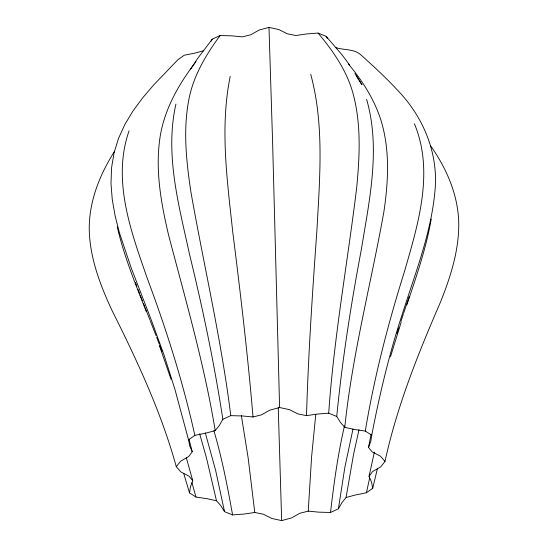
<?xml version="1.0" encoding="UTF-8"?>
<svg xmlns="http://www.w3.org/2000/svg" width="548" height="548" viewBox="0 0 548 548"><rect width="100%" height="100%" fill="white"/><g stroke="black" fill="none" stroke-linecap="round" stroke-linejoin="round"><path stroke-width="0.82" d="M358.981 429.762L353.529 454.518L346.062 497.536L341.979 502.557L338.417 508.804L330.506 512.462L319.032 512.168L308.243 511.14L299.783 513.277L291.468 517.963L281.665 520.6L271.781 518.456L263.307 514.195L254.772 512.483L244.031 514.051L232.578 514.921L224.536 511.661L220.748 505.599L216.494 500.783L207.377 498.755L195.979 497.05L189.512 492.885L190.478 486.645L192.766 480.754L189.129 476.239L180.792 471.903L176.278 466.677L180.6 461.231L188.772 456.477L192.238 451.785L189.738 446.017L188.546 439.825L194.855 435.345L206.178 433.071L215.213 430.584L219.289 425.563L222.851 419.316L230.763 415.651L242.243 415.953L253.025 416.973L261.492 414.843L269.801 410.157L279.603 407.52L289.488 409.664L297.968 413.925L306.503 415.637C308.36 353.453 312.518 291.378 316.984 229.338C319.744 177.799 324.416 124.834 310.737 74.364M308.243 511.14L311.62 456.559L315.778 414.377M346.062 497.536L355.097 495.05L366.42 492.768L372.729 488.289L371.537 482.103L369.037 476.335L372.503 471.636L380.675 466.882L384.991 461.443L380.476 456.217L372.14 451.874L368.509 447.36L370.791 441.469L371.756 435.228L365.29 431.07L353.898 429.365L344.781 427.33L340.52 422.522L336.732 416.459L328.697 413.199C333.924 337.623 347.48 263.033 356.659 187.923C359.673 156.653 361.358 124.485 353.131 93.818C346.939 70.87 333.184 51.06 318.08 33.079L306.62 33.949L295.879 35.517L287.351 33.805L278.87 29.544L268.986 27.4L259.183 30.037L250.874 34.723L242.408 36.86L231.626 35.832L220.145 35.538L212.234 39.196L197.431 58.725L190.711 69.021M336.732 416.459C342.219 360.502 350.878 304.921 361.31 249.683C369.352 200.328 380.867 148.597 366.591 99.277M330.506 512.462C333.924 483.418 337.863 454.381 344.487 425.871M344.781 427.33C352.282 354.542 371.023 283.706 383.874 211.85C388.532 180.593 390.169 147.892 380.059 117.484C373.202 97.633 361.659 79.782 348.227 63.773M338.417 508.804L344.856 467.3L352.994 429.05M365.29 431.07C374.257 377.038 388.005 323.957 404.403 271.733C418.097 224.351 434.461 171.784 414.398 123.738M230.208 76.384C219.775 127.581 227.215 180.128 232.688 231.455C240.449 293.187 247.792 354.974 253.025 416.973M175.935 104.065C164.619 154.125 178.826 205.11 189.457 253.998C202.767 308.634 214.357 363.708 222.851 419.316M431.235 218.988C426.173 248.381 416.281 276.61 406.89 304.832M368.509 447.36L371.147 434.119M371.756 435.228C379.634 394.163 389.347 353.405 402.458 313.668C415.069 273.527 431.023 233.804 434.906 191.553C438.763 154.557 423.885 117.854 398.506 91.228C386.772 78.46 374.024 66.698 361.139 55.115C354.22 48.587 344.274 50.423 335.821 47.587M369.037 476.335L374.366 452.162M366.42 492.768L369.626 478.157M372.729 488.289L377.414 468.561M384.991 461.443C397.033 406.041 418.24 353.392 440.722 301.551C450.792 276.165 459.32 249.463 458.724 221.851C457.792 194.088 446.305 167.839 430.344 145.473M129.061 130.904C111.826 180.011 131.02 231.578 147.207 278.185C166.373 329.512 182.957 381.833 194.855 435.345M390.498 356.789L401.136 322.224M396.985 333.526L397.752 331.108M398.006 330.3L398.807 327.875M400.937 321.402L403.335 314.12M403.602 313.312L409.26 296.317M211.049 41.278L212.234 39.196M114.628 151.241C99.4 175.031 88.571 202.5 89.276 231.119C90.228 258.759 100.236 284.981 111.703 309.805C137.034 360.433 161.153 411.932 176.278 466.677M220.145 35.538C206.295 54.307 193.944 74.816 189.183 97.934C182.813 129.02 186.258 161.016 190.93 192.088C204.068 266.629 221.467 340.445 230.763 415.651M195.999 61.677C178.908 83.851 164.482 108.963 160.091 136.979C155.043 169.812 161.03 203.02 168.565 234.989C185.546 299.831 204.322 364.324 215.213 430.584M203.774 50.69L195.561 52.951L184.238 55.232L177.929 59.711L153.81 84.81L142.836 97.64L133.096 110.799L124.91 124.369L118.498 138.404L114.025 152.947L111.532 168.017L110.984 183.594L112.272 199.65L115.183 216.145L119.485 232.996L131.041 267.479L151.289 319.97L163.941 354.748L174.839 389.059L188.546 439.825M306.503 415.637L317.237 414.069L328.697 413.199M318.08 33.079L326.115 36.339L342.233 55.095L349.631 65.027M354.912 73.487L361.975 84.735L356.275 75.603M326.115 36.339L327.375 38.36M143.562 303.784L144.508 306.174M145.131 307.764L149.83 319.683M146.234 311.374C135.329 283.665 123.923 255.978 117.251 226.872M150.138 320.477L156.036 335.568M138.075 289.502L139.596 293.468M140.206 295.057L142.336 300.612M156.646 337.157L159.338 344.295M159.934 345.877L162.03 351.426M135.438 282.378L136.856 286.33M159.365 345.48L171.038 379.298M183.696 473.424L189.512 492.885M205.267 432.756L215.672 470.54L224.536 511.661M199.65 433.756L206.548 458.203L216.494 500.783M213.912 430.721C222.029 458.334 227.543 486.61 232.578 514.921M186.299 457.683L192.766 480.754M191.937 482.617L195.979 497.05M189.081 439.517L192.238 451.785M241.339 415.405L248.182 458.149L254.772 512.483M268.986 27.4L272.623 142.754L279.603 407.52M278.24 407.691L281.665 520.6"/></g></svg>
